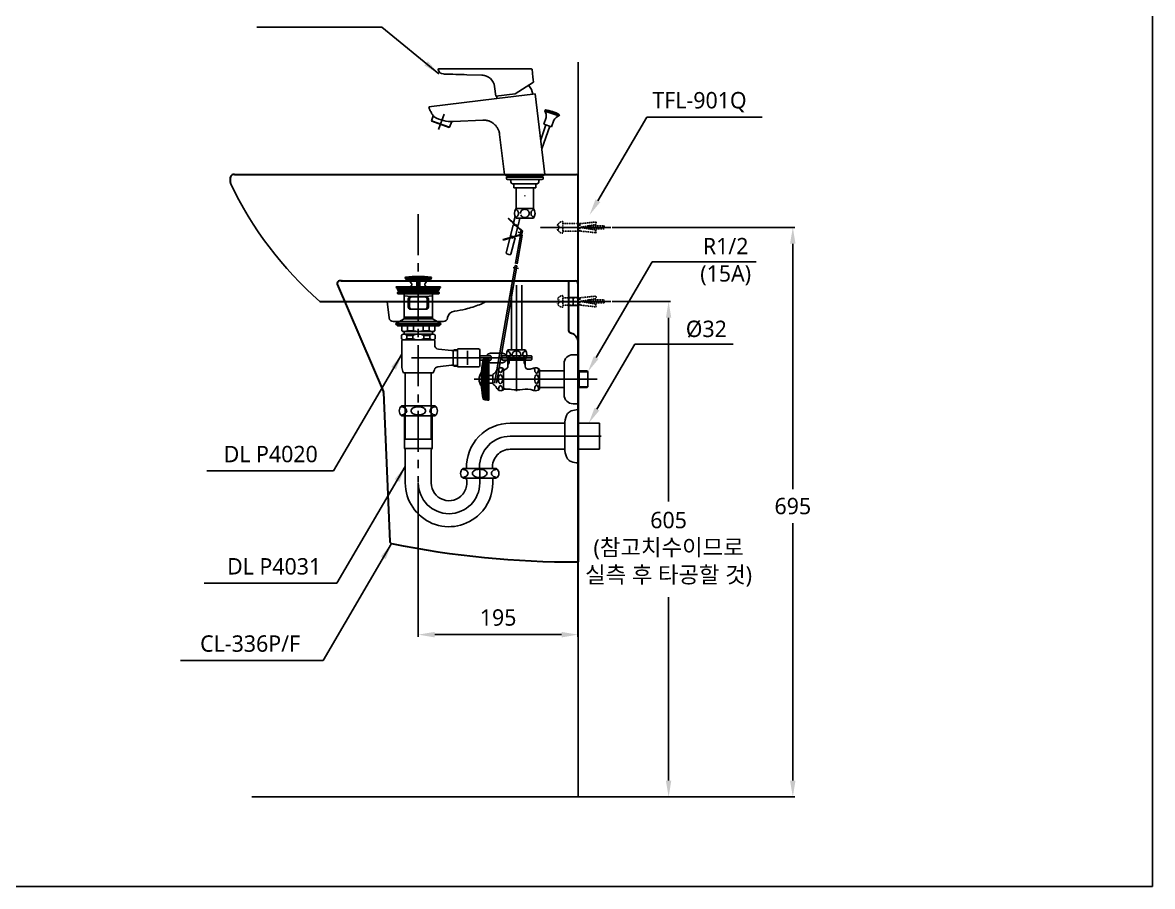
# Model space of a CAD drawing. Extents: x 3980 to 7080, y -51 to 2049.
# Drawn here: x 5700 to 7080, y -51 to 1004 of the extents above; entities that cross this region are included whole.
import ezdxf

# ---------------------------------------------------------------- set-up
doc = ezdxf.new("R2010")
doc.units = 0
doc.header["$LTSCALE"] = 20
doc.header["$MEASUREMENT"] = 0
for name, pattern in [('CENTER', [2, 1.25, -0.25, 0.25, -0.25]), ('CENTER2', [1.125, 0.75, -0.125, 0.125, -0.125]), ('HIDDEN', [0.375, 0.25, -0.125]), ('HIDDEN2', [0.1875, 0.125, -0.0625])]:
    doc.linetypes.add(name, pattern=pattern)
doc.layers.get('0').update_dxf_attribs({"linetype": 'CONTINUOUS'})
doc.layers.get('DEFPOINTS').update_dxf_attribs({"linetype": 'CONTINUOUS'})
for name, color, linetype in [('1', 7, 'CONTINUOUS'), ('3', 3, 'CONTINUOUS'), ('4', 4, 'CONTINUOUS'), ('5', 5, 'CONTINUOUS'), ('6', 6, 'CONTINUOUS'), ('CENTER', 2, 'CENTER'), ('CL', 2, 'CENTER'), ('D', 2, 'CONTINUOUS'), ('DEF_LAYER_ASSEM_MEMBER', 7, 'CONTINUOUS'), ('DWG', 7, 'CONTINUOUS'), ('HD', 2, 'HIDDEN')]:
    doc.layers.add(name, color=color, linetype=linetype)
doc.layers.add('c', color=4, linetype='CONTINUOUS', lineweight=30)
doc.styles.get("Standard").update_dxf_attribs({"font": 'NanumGothic.ttf'})
doc.dimstyles.get("Standard").update_dxf_attribs({"dimtxt": 20, "dimasz": 20, "dimexe": 2.5, "dimexo": 1.5, "dimgap": 10, "dimtad": 1, "dimdec": 0, "dimzin": 0, "dimdsep": 46, "dimtxsty": 'Standard', "dimcen": 0, "dimclrd": 3, "dimclre": 3, "dimclrt": 2, "dimadec": 0, "dimazin": 0, "dimtfac": 1, "dimtdec": 0, "dimtmove": 0, "dimatfit": 3, "dimfxl": 0, "dimtolj": 1, "dimtzin": 0, "dimarcsym": 0})

# ---------------------------------------------------------------- blocks, each defined once
blk = doc.blocks.new('*D44')
at = {"color": 3, "lineweight": -2}
for p, q in [((6420.4, 753.6), (6643.5, 753.6)), ((6641, 733.6), (6641, 434.1)), ((6641, 78.2), (6641, 392.3)), ((6380.1, 58.2), (6643.5, 58.2))]:
    blk.add_line(p, q, dxfattribs=at)
at = {"color": 3}
for points in [[(6637.6, 733.6), (6644.3, 733.6), (6641, 753.6)], [(6637.6, 78.2), (6644.3, 78.2), (6641, 58.2)]]:
    blk.add_solid(points, dxfattribs=at)
at = {"layer": 'DEFPOINTS', "color": 0}
for p in [(6418.9, 753.6, -463.1), (6378.6, 58.2), (6641, 58.2)]:
    blk.add_point(p, dxfattribs=at)
at = {"color": 2, "insert": (6641, 413.2), "char_height": 20, "attachment_point": 5}
blk.add_mtext('\\A1;695', dxfattribs=at)
blk = doc.blocks.new('*D45')
at = {"color": 3, "lineweight": -2}
for p, q in [((6420.4, 663.2), (6491.8, 663.2)), ((6489.3, 643.2), (6489.3, 419)), ((6489.3, 78.2), (6489.3, 302.3)), ((6380.1, 58.2), (6491.8, 58.2))]:
    blk.add_line(p, q, dxfattribs=at)
at = {"color": 3}
for points in [[(6486, 643.2), (6492.6, 643.2), (6489.3, 663.2)], [(6486, 78.2), (6492.6, 78.2), (6489.3, 58.2)]]:
    blk.add_solid(points, dxfattribs=at)
at = {"layer": 'DEFPOINTS', "color": 0}
for p in [(6418.9, 663.2), (6378.6, 58.2), (6489.3, 58.2)]:
    blk.add_point(p, dxfattribs=at)
at = {"color": 2, "insert": (6489.3, 360.7), "char_height": 20, "attachment_point": 5}
blk.add_mtext('\\A1;605\\P(참고치수이므로\\P실측 후 타공할 것)', dxfattribs=at)
blk = doc.blocks.new('*D46')
at = {"color": 3, "lineweight": -2}
for p, q in [((6183.6, 441), (6183.6, 253.9)), ((6378.6, 343.7), (6378.6, 253.9)), ((6203.6, 256.4), (6358.6, 256.4))]:
    blk.add_line(p, q, dxfattribs=at)
at = {"color": 3}
for points in [[(6203.6, 259.7), (6203.6, 253), (6183.6, 256.4)], [(6358.6, 259.7), (6358.6, 253), (6378.6, 256.4)]]:
    blk.add_solid(points, dxfattribs=at)
at = {"layer": 'DEFPOINTS', "color": 0}
for p in [(6183.6, 442.5), (6378.6, 345.2), (6378.6, 256.4)]:
    blk.add_point(p, dxfattribs=at)
at = {"color": 2, "insert": (6281.1, 277.2), "char_height": 20, "attachment_point": 5}
blk.add_mtext('\\A1;195', dxfattribs=at)
blk = doc.blocks.new('A$C562B3684')
at = {"color": 7}
for p, q in [((282.4, 322.9), (293.9, 322.9)), ((282.4, 312.9), (293.9, 312.9))]:
    blk.add_line(p, q, dxfattribs=at)
blk.add_line((288.2, 322.9), (288.2, 312.9))
at = {"layer": 'c', "color": 7}
for p, q in [((0, 338.9), (56.3, 207.7)), ((4.8, 342.9), (2.7, 342.9)), ((4.8, 342.9), (5.7, 342.9)), ((5.9, 342.9), (5.7, 342.9)), ((5.9, 342.9), (291, 342.9)), ((282.4, 342.9), (282.4, 282.3)), ((293.9, 340), (293.9, 0)), ((56.6, 206.7), (64, 24.8))]:
    blk.add_line(p, q, dxfattribs=at)
for centre, radius, start, end in [((2.7, 340), 2.91, 90, 201.8778), ((291, 340), 2.91, 0, 90), ((285.6, 282.3), 3.12, 180, 251.1532), ((282.4, 267.8), 11.8, 12.9553, 79.6806), ((53.7, 206.6), 2.91, 2.321, 23.2382), ((66.9, 25.2), 2.91, 187.5119, 258.4491), ((287.1, 1102.5), 1102.5, 258.4491, 270.3564)]:
    blk.add_arc(centre, radius, start, end, dxfattribs=at)

msp = doc.modelspace()

# ---------------------------------------------------------------- linework, layer by layer
at = {"color": 1}
msp.add_line((6378.64709, 58.16883), (6378.64709, 955.45053), dxfattribs=at)
for p, q in [((6338.65972, 896.97429), (6338.17137, 895.55601)), ((6338.65972, 896.97429), (6355.86816, 891.04895)), ((6337.00169, 879.56565), (6339.76902, 887.60255)), ((6338.17137, 895.55601), (6355.37981, 889.63067)), ((6346.45687, 876.30996), (6349.2242, 884.34687)), ((6355.86816, 891.04895), (6355.37981, 889.63067)), ((6339.36548, 878.75173), (6333.11965, 860.61252)), ((6334.50968, 849.29168), (6344.09308, 877.12389)), ((6337.00169, 879.56565), (6346.45687, 876.30996))]:
    msp.add_line(p, q)
at = {"ltscale": 0.5}
for p, q in [((6221.83858, 875.76603), (6199.7558, 883.8035)), ((6290.58298, 818.16883), (6290.58298, 816.6903)), ((6290.58298, 818.16883), (6336.71121, 818.16883)), ((6336.71121, 818.16883), (6336.71121, 816.6903))]:
    msp.add_line(p, q, dxfattribs=at)
at = {"color": 7}
for p, q in [((6299.06376, 818.16883), (6328.23043, 818.16883)), ((6214.2808, 638.55637), (6183.64709, 638.55637)), ((6219.34561, 643.40914), (6219.26253, 642.99657))]:
    msp.add_line(p, q, dxfattribs=at)
at = {"color": 7, "linetype": 'CENTER2', "ltscale": 0.05}
for p, q in [((6418.90279, 753.63492, -463.06983), (6332.30232, 753.63492, -463.06983)), ((6418.90279, 663.16883), (6332.30232, 663.16883))]:
    msp.add_line(p, q, dxfattribs=at)
at = {"color": 7, "linetype": 'HIDDEN2'}
for p, q in [((6381.08687, 758.13492, -463.06983), (6381.08687, 749.13492, -463.06983)), ((6381.08687, 667.66883), (6381.08687, 658.66883))]:
    msp.add_line(p, q, dxfattribs=at)
at = {"color": 7, "linetype": 'HIDDEN2', "ltscale": 0.05, "elevation": -463.06983}
msp.add_lwpolyline([(6360.20857, 746.54562), (6360.20857, 760.72422, 0.3163168315), (6353.53787, 756.03492), (6355.32075, 756.03492), (6355.32075, 751.23492), (6353.53787, 751.23492, 0.3163168315)], format="xyb", close=True, dxfattribs=at)
for points in [[(6360.20857, 749.13492), (6376.01475, 749.13492), (6381.08687, 749.13492), (6400.7061, 746.99822), (6400.37637, 750.50307), (6381.08687, 753.63492), (6400.37637, 757.02935), (6401.03584, 760.17163), (6381.08687, 758.13492), (6376.01475, 758.13492), (6360.20857, 758.13492)], [(6392.17334, 751.83492), (6410.69769, 751.83492), (6410.64907, 755.43492), (6391.3157, 755.43492)]]:
    msp.add_lwpolyline(points, dxfattribs=at)
at = {"color": 7}
msp.add_lwpolyline([(6145.70509, 663.16883), (6148.03165, 642.99657, 0.3809675334), (6153.01339, 638.55637), (6183.64709, 638.55637)], format="xyb", dxfattribs=at)
at = {"color": 7, "linetype": 'HIDDEN2', "ltscale": 0.05}
msp.add_lwpolyline([(6360.20857, 656.07953), (6360.20857, 670.25813, 0.3163168315), (6353.53787, 665.56883), (6355.32075, 665.56883), (6355.32075, 660.76883), (6353.53787, 660.76883, 0.3163168315)], format="xyb", close=True, dxfattribs=at)
for points in [[(6360.20857, 658.66883), (6376.01475, 658.66883), (6381.08687, 658.66883), (6400.7061, 656.53213), (6400.37637, 660.03698), (6381.08687, 663.16883), (6400.37637, 666.56326), (6401.03584, 669.70554), (6381.08687, 667.66883), (6376.01475, 667.66883), (6360.20857, 667.66883)], [(6392.17334, 661.36883), (6410.69769, 661.36883), (6410.64907, 664.96883), (6391.3157, 664.96883)]]:
    msp.add_lwpolyline(points, dxfattribs=at)
for centre, radius, start, end in [((6333.94657, 855.33518), 41.905, 58.4578451, 83.5421549), ((6329.05097, 889.58676), 10.90017, 349.51170082, 33.2045301), ((6358.89174, 879.31176), 10.90017, 108.7954699, 152.48829918)]:
    msp.add_arc(centre, radius, start, end)
at = {"color": 7}
for centre, radius, start, end in [((6224.20249, 924.86397), 42.11284, 240.02493621, 272.52930875), ((6356.68479, 998.36535), 445.41076, 205.38099993, 228.81226949), ((6248.46149, 687.42036), 30, 289.62988033, 306.06163356), ((6229.17779, 641.42935), 10.02952, 98.06423429, 168.61526306), ((6202.03262, 833.01852), 183.47312, 278.06423429, 282.39317276), ((6183.64709, 869.14038), 222.93282, 285.01678236, 289.62988033), ((6214.2808, 643.57113), 5.01476, 270, 353.42086477)]:
    msp.add_arc(centre, radius, start, end, dxfattribs=at)
at = {"color": 4}
msp.add_arc((6183.64709, 869.14038), 200, 264.98019987, 275.01980013, dxfattribs=at)
at = {"layer": '1', "color": 7, "linetype": 'Continuous'}
for p, q in [((6243.001, 939.98858), (6261.5883, 939.43531)), ((6259.96907, 946.97532), (6243.12067, 946.9757)), ((6269.4343, 946.97512), (6259.96907, 946.97532)), ((6281.23586, 946.97486), (6269.4343, 946.97512)), ((6321.99203, 946.97396), (6281.23586, 946.97486)), ((6322.48829, 946.53489), (6323.65768, 937.011)), ((6278.14358, 913.8292), (6276.72282, 925.40034)), ((6301.96468, 916.75406), (6324.24577, 930.67683)), ((6317.93131, 926.73122), (6318.54246, 926.80626)), ((6323.83185, 934.0479), (6324.24577, 930.67683)), ((6301.96468, 916.75406), (6278.14358, 913.8292)), ((6323.60199, 916.36541), (6279.63219, 910.96659)), ((6336.71121, 816.6903), (6290.58298, 816.6903))]:
    msp.add_line(p, q, dxfattribs=at)
at = {"layer": '1', "color": 1, "linetype": 'CENTER'}
msp.add_line((6208.4267, 873.27192), (6215.15826, 891.76671), dxfattribs=at)
at = {"layer": '1', "color": 3}
for p, q in [((6462.65443, 888.17086), (6402.9081, 786.12442)), ((6603.51702, 888.17086), (6462.65443, 888.17086)), ((6469.31893, 711.57765), (6400.87645, 594.67824)), ((6596.21015, 711.57765), (6469.31893, 711.57765)), ((6448.22885, 610.99421), (6401.79814, 531.69079)), ((6568.03639, 610.99421), (6448.22885, 610.99421)), ((6080.14117, 456.22192), (6163.64709, 598.84961)), ((5925.47987, 456.22192), (6080.14117, 456.22192)), ((6084.26617, 319.21618), (6167.77209, 461.84387)), ((6067.51763, 224.92107), (6151.02356, 367.54876)), ((5922.23885, 319.21618), (6084.26617, 319.21618)), ((5893.16398, 224.92107), (6067.51763, 224.92107))]:
    msp.add_line(p, q, dxfattribs=at)
at = {"layer": '1', "color": 1}
msp.add_line((5980.14709, 58.16883), (6380.14709, 58.16883), dxfattribs=at)
at = {"layer": '1', "color": 7, "linetype": 'Continuous', "extrusion": (0, 0, -1)}
for centre, radius, start, end in [((-6208.16905, 946.47648), 0.5, 347.8973732, 90.0013114), ((-6321.99202, 946.47396), 0.5, 90.0013114, 170.53063335), ((-6301.79184, 912.24276), 22.19637, 356.7039548, 4.58253148)]:
    msp.add_arc(centre, radius, start, end, dxfattribs=at)
at = {"layer": '1', "color": 7, "linetype": 'Continuous'}
for centre, radius, start, end in [((6214.52457, 947.8393), 7, 192.1026268, 268.29504281), ((6260.84208, 923.45043), 16, 6.97724949, 88.29504281), ((6318.16513, 926.4782), 0.5, 41.00466382, 74.59225154), ((6301.79184, 912.24276), 22.19637, 10.70413978, 41.00466382)]:
    msp.add_arc(centre, radius, start, end, dxfattribs=at)
for points, knots in [([(6215.53541, 946.97631), (6213.58833, 946.97635), (6211.69053, 946.97639), (6208.97429, 946.97645), (6208.16977, 946.97648), (6208.16907, 946.97648)], [0, 0, 0, 0, 0.5001114565, 0.5001114565, 1, 1, 1, 1]), ([(6214.3163, 940.8424), (6214.31635, 940.8424), (6214.31668, 940.84239), (6214.32229, 940.84222), (6214.34666, 940.8415), (6214.42947, 940.83903), (6214.48903, 940.83726), (6214.63651, 940.83287), (6214.72729, 940.83017), (6214.93072, 940.82411), (6215.04695, 940.82065), (6215.24797, 940.81467), (6215.33244, 940.81215), (6215.41649, 940.80965)], [0, 0, 0, 0, 0.0245531868, 0.0245531868, 0.2239220262, 0.2239220262, 0.4238960128, 0.4238960128, 0.631540452, 0.631540452, 0.8504065616, 0.8504065616, 1, 1, 1, 1]), ([(6215.41649, 940.80965), (6220.08095, 940.67081), (6224.74538, 940.53197), (6233.94022, 940.25828), (6238.47064, 940.12343), (6243.001, 939.98858)], [0, 0, 0, 0, 0.5072832214, 0.5072832214, 1, 1, 1, 1]), ([(6243.12067, 946.9757), (6238.78774, 946.9758), (6234.45482, 946.97589), (6225.25973, 946.97609), (6220.39757, 946.9762), (6215.53541, 946.97631)], [0, 0, 0, 0, 0.4712209705, 0.4712209705, 1, 1, 1, 1]), ([(6323.65305, 937.04823), (6323.65306, 937.04844), (6323.65306, 937.0422), (6323.65299, 936.99182), (6323.65279, 936.89647), (6323.65562, 936.6064), (6323.65882, 936.40749), (6323.67464, 935.93396), (6323.68771, 935.65228), (6323.72853, 935.04757), (6323.757, 934.71611), (6323.79305, 934.38354), (6323.80514, 934.27211), (6323.8181, 934.15986), (6323.83185, 934.0479)], [0, 0, 0, 0, 0.0721891821, 0.0721891821, 0.2851469209, 0.2851469209, 0.4986787527, 0.4986787527, 0.7137064602, 0.7137064602, 0.9288415101, 0.9288415101, 0.9288415101, 1, 1, 1, 1])]:
    msp.add_open_spline(points, degree=3, knots=knots, dxfattribs=at)
msp.add_open_spline([(6261.5883, 939.43531), (6263.50861, 939.37815), (6265.36135, 938.99626), (6267.14775, 938.30053)], degree=3, dxfattribs=at)
at = {"layer": '1', "color": 3}
for points in [[(6405.78467, 784.44024), (6400.03153, 787.8086), (6392.80302, 768.865)], [(6150.66545, 583.27437), (6156.41859, 579.90601), (6163.64709, 598.84961)], [(6403.75302, 592.99407), (6397.99988, 596.36242), (6390.77138, 577.41883)], [(6154.79045, 446.26863), (6160.54359, 442.90028), (6167.77209, 461.84387)], [(6138.04191, 351.97352), (6143.79505, 348.60517), (6151.02356, 367.54876)]]:
    msp.add_solid(points, dxfattribs=at)
at = {"layer": '1', "color": 4}
msp.add_solid([(6404.67471, 530.00661), (6398.92157, 533.37497), (6391.69307, 514.43137)], dxfattribs=at)
at = {"layer": '3', "color": 4}
for p, q in [((6168.64709, 689.75078), (6167.41577, 691.88349)), ((6167.53231, 691.68164), (6183.64709, 691.68164)), ((6199.76188, 691.68164), (6183.64709, 691.68164)), ((6198.64709, 689.75078), (6199.87842, 691.88349)), ((6156.64709, 680.75078), (6156.64709, 680.15078)), ((6156.64709, 680.15078), (6183.64709, 680.15078)), ((6156.64709, 680.15078), (6158.78932, 678.65078)), ((6166.34709, 681.15078), (6157.04709, 681.15078)), ((6158.34526, 678.45078), (6158.34526, 677.15078)), ((6164.64709, 678.65078), (6158.54526, 678.65078)), ((6183.64709, 676.65078), (6158.84526, 676.65078)), ((6164.64709, 678.65078), (6183.64709, 678.65078)), ((6183.64709, 681.15078), (6166.34709, 681.15078)), ((6183.64709, 689.75078), (6168.64709, 689.75078)), ((6171.16237, 689.56649), (6181.89709, 688.86512)), ((6175.37243, 684.87149), (6172.65423, 688.72446)), ((6173.29067, 681.15078), (6174.73819, 681.98651)), ((6183.64709, 689.75078), (6181.89709, 688.86512)), ((6181.89709, 688.86512), (6181.89709, 681.15078)), ((6183.12942, 689.48879), (6182.69709, 683.08091)), ((6182.69709, 683.1051), (6183.64709, 683.1051)), ((6182.90019, 681.15078), (6182.69709, 683.1051)), ((6183.64709, 689.75078), (6185.39709, 688.86512)), ((6183.64709, 689.75078), (6198.64709, 689.75078)), ((6184.59709, 683.1051), (6183.64709, 683.1051)), ((6183.64709, 681.15078), (6200.94709, 681.15078)), ((6210.64709, 680.15078), (6183.64709, 680.15078)), ((6202.6471, 678.65078), (6183.64709, 678.65078)), ((6183.64709, 676.65078), (6208.44893, 676.65078)), ((6184.16477, 689.48879), (6184.59709, 683.08091)), ((6184.39399, 681.15078), (6184.59709, 683.1051)), ((6196.13182, 689.56649), (6185.39709, 688.86512)), ((6185.39709, 688.86512), (6185.39709, 681.15078)), ((6191.92176, 684.87149), (6194.63996, 688.72446)), ((6194.00352, 681.15078), (6192.556, 681.98651)), ((6200.94709, 681.15078), (6210.24709, 681.15078)), ((6202.6471, 678.65078), (6208.74893, 678.65078)), ((6210.64709, 680.15078), (6208.50487, 678.65078)), ((6208.94893, 678.45078), (6208.94893, 677.15078)), ((6210.64709, 680.75078), (6210.64709, 680.15078)), ((6158.34526, 674.15078), (6158.34526, 672.85078)), ((6183.64709, 672.65078), (6158.54526, 672.65078)), ((6183.64709, 674.65078), (6158.84526, 674.65078)), ((6166.14709, 642.05637), (6166.14709, 672.65078)), ((6171.27273, 656.15078), (6171.27273, 666.15078)), ((6173.04049, 656.15078), (6173.04049, 666.15078)), ((6183.64709, 668.65078), (6173.77273, 668.65078)), ((6183.64709, 674.65078), (6208.44893, 674.65078)), ((6183.64709, 672.65078), (6208.74893, 672.65078)), ((6183.64709, 668.65078), (6193.52146, 668.65078)), ((6194.2537, 656.15078), (6194.2537, 666.15078)), ((6196.02146, 656.15078), (6196.02146, 666.15078)), ((6201.14709, 642.05637), (6201.14709, 672.65078)), ((6208.94893, 674.15078), (6208.94893, 672.85078)), ((6183.64709, 653.65078), (6173.77273, 653.65078)), ((6183.64709, 653.65078), (6193.52146, 653.65078)), ((6166.14709, 642.05637), (6156.14709, 636.05637)), ((6156.14709, 636.05637), (6183.64709, 636.05637)), ((6156.14709, 635.05637), (6156.14709, 636.05637)), ((6166.14709, 635.05637), (6156.14709, 635.05637)), ((6157.95496, 635.05637), (6157.95496, 633.75637)), ((6166.84709, 644.15078), (6166.14709, 645.36322)), ((6166.14709, 644.15078), (6183.64709, 644.15078)), ((6166.14709, 642.05637), (6183.64709, 642.05637)), ((6201.14709, 635.05637), (6166.14709, 635.05637)), ((6166.84709, 642.05637), (6166.84709, 644.15078)), ((6201.14709, 644.15078), (6183.64709, 644.15078)), ((6201.14709, 642.05637), (6183.64709, 642.05637)), ((6211.14709, 636.05637), (6183.64709, 636.05637)), ((6200.44709, 644.15078), (6201.14709, 645.36322)), ((6200.44709, 642.05637), (6200.44709, 644.15078)), ((6201.14709, 642.05637), (6211.14709, 636.05637)), ((6201.14709, 635.05637), (6211.14709, 635.05637)), ((6209.33922, 635.05637), (6209.33922, 633.75637)), ((6211.14709, 635.05637), (6211.14709, 636.05637)), ((6158.45496, 633.25637), (6163.45496, 633.25637)), ((6162.9034, 617.59416), (6162.9034, 621.7074)), ((6163.45496, 633.25637), (6183.64709, 633.25637)), ((6163.45496, 633.25637), (6163.45496, 627.13372)), ((6164.45496, 626.55637), (6163.45496, 627.13372)), ((6164.45496, 626.55637), (6165.85496, 626.55637)), ((6165.85496, 626.55637), (6183.64709, 626.55637)), ((6166.14709, 623.14513), (6166.14709, 626.55637)), ((6166.29079, 623.15078), (6183.4034, 623.15078)), ((6169.67818, 621.7074), (6169.67818, 617.59416)), ((6169.67818, 621.7074), (6177.07884, 621.7074)), ((6170.22975, 627.13372), (6170.22975, 633.25637)), ((6170.22975, 627.13372), (6177.63041, 627.13372)), ((6177.07884, 621.7074), (6177.07884, 617.59416)), ((6177.63041, 627.13372), (6177.63041, 633.25637)), ((6203.83922, 633.25637), (6183.64709, 633.25637)), ((6201.43922, 626.55637), (6183.64709, 626.55637)), ((6201.0034, 623.15078), (6183.89079, 623.15078)), ((6189.66378, 627.13372), (6189.66378, 633.25637)), ((6197.06444, 627.13372), (6189.66378, 627.13372)), ((6197.61601, 621.7074), (6190.21534, 621.7074)), ((6190.21534, 621.7074), (6190.21534, 617.59416)), ((6197.06444, 627.13372), (6197.06444, 633.25637)), ((6197.61601, 621.7074), (6197.61601, 617.59416)), ((6201.14709, 623.14513), (6201.14709, 626.55637)), ((6202.83922, 626.55637), (6201.43922, 626.55637)), ((6202.83922, 626.55637), (6203.83922, 627.13372)), ((6208.83922, 633.25637), (6203.83922, 633.25637)), ((6203.83922, 633.25637), (6203.83922, 627.13372)), ((6204.39079, 617.59416), (6204.39079, 621.7074)), ((6163.64709, 582.54844), (6163.64709, 615.15078)), ((6183.64709, 616.15078), (6164.64709, 616.15078)), ((6169.67818, 617.59416), (6177.07884, 617.59416)), ((6201.0034, 616.15078), (6183.64709, 616.15078)), ((6197.61601, 617.59416), (6190.21534, 617.59416)), ((6200.44709, 616.15078), (6201.0034, 616.15078)), ((6201.0034, 616.15078), (6201.4034, 616.15078)), ((6202.64709, 616.15078), (6201.14709, 616.15078)), ((6203.64709, 609.78654), (6203.64709, 615.15078)), ((6243.64709, 594.15078), (6175.1471, 594.13371)), ((6208.11443, 604.81499), (6224.14866, 603.09704)), ((6226.17733, 603.35078), (6231.28289, 603.35078)), ((6226.31641, 584.90078), (6226.31641, 603.40078)), ((6227.64709, 604.15078), (6227.64709, 603.35078)), ((6231.3083, 604.15078), (6227.64709, 604.15078)), ((6231.28289, 603.35078), (6231.28289, 604.35078)), ((6231.28289, 583.95078), (6231.28289, 603.35078)), ((6232.08289, 605.15078), (6257.28289, 605.15078)), ((6243.64709, 585.61287), (6243.64709, 603.05078)), ((6258.78289, 603.65078), (6258.78289, 597.87959)), ((6258.78289, 597.87959), (6258.78289, 584.65078)), ((6207.51598, 583.42245), (6224.14866, 585.20452)), ((6226.31641, 584.90078), (6231.28289, 584.90078)), ((6227.64709, 584.15078), (6227.64709, 584.95078)), ((6231.3083, 584.15078), (6227.64709, 584.15078)), ((6257.28289, 583.15078), (6232.08289, 583.15078)), ((6165.6471, 576.15078), (6183.64709, 576.15078)), ((6167.77209, 576.15078), (6167.77209, 495.15078)), ((6201.64709, 576.15078), (6183.64709, 576.15078)), ((6199.52209, 495.15078), (6199.52209, 576.15078)), ((6167.77209, 495.15078), (6199.52209, 495.15078)), ((6199.52209, 495.15078), (6198.82209, 495.15078))]:
    msp.add_line(p, q, dxfattribs=at)
at = {"layer": '3', "color": 7}
for p, q in [((6322.10099, 594.17033), (6243.64709, 594.15078)), ((6266.05299, 596.65934), (6258.57479, 596.6545)), ((6272.00268, 596.66083), (6266.05299, 596.65934)), ((6283.02368, 599.91357), (6271.96478, 599.91082)), ((6286.31007, 599.91439), (6283.02368, 599.91357)), ((6321.60036, 596.67021), (6286.27379, 596.66438)), ((6322.10049, 596.17033), (6321.60036, 596.67021)), ((6322.10149, 592.17033), (6322.10049, 596.17033)), ((6259.37583, 591.6547), (6272.00392, 591.66083)), ((6271.96765, 588.41082), (6283.29029, 588.41364)), ((6283.29029, 588.41364), (6286.31294, 588.41439)), ((6286.27504, 591.66438), (6321.60161, 591.67021)), ((6321.60161, 591.67021), (6322.10149, 592.17033))]:
    msp.add_line(p, q, dxfattribs=at)
for points in [[(6270.62936, 596.66049, -0.0442380887), (6270.88142, 596.93995, -0.1892733446), (6271.31591, 597.11066, -0.1892733446), (6271.75048, 596.94016, -0.1010586224), (6272.24688, 596.24685, -0.0593015348), (6272.5228, 595.3595, -0.0457215357), (6272.63293, 594.16098, -0.0457215357)], [(6272.63293, 594.16098, -0.0457215357), (6272.5234, 592.96242, -0.0593015348), (6272.24791, 592.07492, -0.1010586224), (6271.75186, 591.38137, -0.1892733446), (6271.31738, 591.21066, -0.1892733446), (6270.8828, 591.38115, -0.0442380887), (6270.63061, 591.66049, -0.0593015348)], [(6287.64711, 596.66473, 0.0442380887), (6287.39491, 596.94406, 0.1892733446), (6286.96034, 597.11455, 0.1892733446), (6286.52585, 596.94384, 0.1010586224), (6286.0298, 596.25029, 0.0593015348), (6285.75432, 595.36279, 0.0457215357), (6285.64479, 594.16423, 0.0457215357)], [(6285.64479, 594.16423, 0.0457215357), (6285.75492, 592.96572, 0.0593015348), (6286.03084, 592.07836, 0.1010586224), (6286.52724, 591.38505, 0.1892733446), (6286.96181, 591.21455, 0.1892733446), (6287.3963, 591.38527, 0.0442380887), (6287.64836, 591.66473, 0.0593015348)]]:
    msp.add_lwpolyline(points, format="xyb", dxfattribs=at)
at = {"layer": '3', "color": 4}
for centre, radius, start, end in [((6168.49709, 691.68164), 1.1, 97.32041367, 169.42619898), ((6183.64709, 573.75078), 120, 90, 97.32041367), ((6183.64709, 573.75078), 120, 82.67958633, 90), ((6198.79709, 691.68164), 1.1, 10.57380102, 82.67958633), ((6157.04709, 680.75078), 0.4, 90, 180), ((6158.54526, 678.45078), 0.2, 90, 180), ((6158.84526, 677.15078), 0.5, 180, 270), ((6162.14709, 675.65078), 1, 270, 90), ((6171.01998, 687.57153), 2, 35.20232507, 86.26180949), ((6173.73819, 683.71856), 2, 300, 35.20232507), ((6193.556, 683.71856), 2, 144.79767493, 240), ((6196.2742, 687.57153), 2, 93.73819051, 144.79767493), ((6205.14709, 675.65078), 1, 90, 270), ((6208.44893, 677.15078), 0.5, 270, 0), ((6208.74893, 678.45078), 0.2, 0, 90), ((6210.24709, 680.75078), 0.4, 0, 90), ((6158.84526, 674.15078), 0.5, 90, 180), ((6158.54526, 672.85078), 0.2, 180, 270), ((6173.77273, 666.15078), 2.5, 90, 180), ((6175.54049, 666.15078), 2.5, 90, 180), ((6191.7537, 666.15078), 2.5, 0, 90), ((6193.52146, 666.15078), 2.5, 0, 90), ((6208.44893, 674.15078), 0.5, 0, 90), ((6208.74893, 672.85078), 0.2, 270, 0), ((6173.77273, 656.15078), 2.5, 180, 270), ((6175.54049, 656.15078), 2.5, 180, 270), ((6191.7537, 656.15078), 2.5, 270, 0), ((6193.52146, 656.15078), 2.5, 270, 0), ((6158.45496, 633.75637), 0.5, 180, 270), ((6166.29079, 618.44298), 4.70435, 43.94093732, 136.05906268), ((6166.84236, 636.73558), 10.18185, 250.56792502, 289.43207498), ((6183.1812, 609.5463), 13.60629, 89.06429532, 116.64718661), ((6183.45495, 656.00871), 29.45658, 258.59556617, 270.3737354), ((6183.83924, 656.00871), 29.45658, 269.6262646, 281.40443383), ((6184.11299, 609.5463), 13.60629, 63.35281339, 90.93570468), ((6200.45183, 636.73558), 10.18185, 250.56792502, 289.43207498), ((6201.0034, 618.44298), 4.70435, 43.94093732, 136.05906268), ((6208.83922, 633.75637), 0.5, 270, 0), ((6166.29079, 620.85858), 4.70435, 223.94093732, 316.05906268), ((6164.64709, 615.15078), 1, 90, 180), ((6183.1812, 629.75526), 13.60629, 243.35281339, 270.93570468), ((6184.11299, 629.75526), 13.60629, 269.06429532, 296.64718661), ((6201.0034, 620.85858), 4.70435, 223.94093732, 316.05906268), ((6202.64709, 615.15078), 1, 0, 90), ((6208.64709, 609.78654), 5, 180, 263.88449643), ((6224.55555, 608.08046), 5, 265.33216468, 308.19271972), ((6232.08289, 604.35078), 0.8, 90, 180), ((6257.28289, 603.65078), 1.5, 0, 90), ((6176.6355, 583.09736), 13, 182.42004342, 212.30000816), ((6190.65869, 583.09736), 13, 327.69999184, 345.040466), ((6208.04864, 578.4509), 5, 96.11547581, 165.04046432), ((6224.55555, 580.2211), 5, 51.80728028, 94.66783532), ((6232.08289, 583.95078), 0.8, 180, 270), ((6257.28289, 584.65078), 1.5, 270, 0)]:
    msp.add_arc(centre, radius, start, end, dxfattribs=at)
at = {"layer": '3', "color": 7}
for centre, start, end in [((6271.96603, 594.91082), 90.01427756, 159.52696244), ((6286.31132, 594.91439), 20.50159267, 90.01427756), ((6271.9664, 593.41082), 200.50159267, 270.01427756), ((6286.31169, 593.41439), 270.01427756, 339.52696244)]:
    msp.add_arc(centre, 5, start, end, dxfattribs=at)
at = {"layer": '4', "color": 4}
for p, q in [((6167.39709, 535.55637), (6163.10559, 535.55637)), ((6167.39709, 535.55637), (6163.10559, 535.55637)), ((6183.64709, 535.55637), (6167.39709, 535.55637)), ((6183.64709, 535.55637), (6167.39709, 535.55637)), ((6183.64709, 535.55637), (6199.89709, 535.55637)), ((6183.64709, 535.55637), (6199.89709, 535.55637)), ((6199.89709, 535.55637), (6204.1886, 535.55637)), ((6199.89709, 535.55637), (6204.1886, 535.55637)), ((6163.49709, 523.55637), (6163.10559, 523.55637)), ((6163.49709, 523.55637), (6183.64709, 523.55637)), ((6166.84709, 523.55637), (6166.84709, 483.77625)), ((6203.79709, 523.55637), (6183.64709, 523.55637)), ((6200.44709, 523.55637), (6200.44709, 483.77625)), ((6203.79709, 523.55637), (6204.1886, 523.55637)), ((6362.66712, 514.43137), (6295.87611, 514.43137)), ((6362.66712, 515.95111), (6362.66712, 498.55637)), ((6404.73904, 514.43137), (6378.64709, 514.43137)), ((6404.73904, 482.68137), (6404.73904, 514.43137)), ((6406.73904, 498.55637), (6295.87611, 498.55637)), ((6362.66712, 481.16164), (6362.66712, 498.55637)), ((6166.84709, 483.77625), (6183.64709, 483.77625)), ((6200.44709, 483.77625), (6183.64709, 483.77625)), ((6167.77209, 441.55637), (6167.77209, 482.13137)), ((6199.52209, 458.95218), (6199.52209, 482.13137)), ((6362.66712, 482.68137), (6295.87611, 482.68137)), ((6404.73904, 482.68137), (6378.64709, 482.68137)), ((6199.52209, 458.95218), (6199.52209, 441.55637)), ((6242.31914, 459.25637), (6238.02764, 459.25637)), ((6258.56914, 459.25637), (6242.31914, 459.25637)), ((6258.56914, 459.25637), (6258.64709, 459.25637)), ((6258.64709, 441.55637), (6258.64709, 460.2196)), ((6258.72504, 459.25637), (6258.64709, 459.25637)), ((6258.72504, 459.25637), (6274.97504, 459.25637)), ((6274.97504, 459.25637), (6279.26655, 459.25637)), ((6238.41914, 447.25637), (6258.56914, 447.25637)), ((6241.84709, 447.25637), (6241.84709, 446.55637)), ((6242.77209, 441.55637), (6242.77209, 445.0022)), ((6278.87504, 447.25637), (6258.72504, 447.25637)), ((6274.52209, 441.55637), (6274.52209, 447.25637))]:
    msp.add_line(p, q, dxfattribs=at)
for points in [[(6169.45227, 529.55637, 0.1552173896), (6168.86177, 531.4127, 0.1067472438), (6166.80007, 533.30337, 0.0730430096), (6164.0302, 534.42139, 0.0285110883), (6162.30145, 534.73741, 0.05952259)], [(6162.30145, 524.37534, 0.0285110883), (6164.0302, 524.69135, 0.0730430096), (6166.80007, 525.80937, 0.1067472438), (6168.86177, 527.70005, 0.1552173896), (6169.45227, 529.55637, 0.1552173896)], [(6175.3668, 531.29531, 0.3272904533), (6175.3668, 527.81744, 0.1063733853), (6177.3896, 526.02084, 0.0712191074), (6180.08955, 524.96712, 0.0575374245), (6183.64709, 524.55637, 0.0575374245)], [(6183.64709, 534.55637, 0.0575374245), (6180.08955, 534.14563, 0.0712191074), (6177.3896, 533.09191, 0.1063733648), (6175.3668, 531.29531, 0.159482965)], [(6183.64709, 534.55637, 0.0575374245), (6180.08955, 534.14563, 0.0712191074), (6177.3896, 533.09191, 0.1063733648), (6175.3668, 531.29531, 0.159482965)], [(6183.64709, 534.55637, -0.0575374245), (6187.20464, 534.14563, -0.0712191074), (6189.90459, 533.09191, -0.1063733648), (6191.92739, 531.29531, -0.159482965)], [(6183.64709, 534.55637, -0.0575374245), (6187.20464, 534.14563, -0.0712191074), (6189.90459, 533.09191, -0.1063733648), (6191.92739, 531.29531, -0.159482965)], [(6191.92739, 531.29531, -0.3272904533), (6191.92739, 527.81744, -0.1063733853), (6189.90459, 526.02084, -0.0712191074), (6187.20464, 524.96712, -0.0575374245), (6183.64709, 524.55637, -0.0575374245)], [(6197.84192, 529.55637, -0.1552173896), (6198.43242, 531.4127, -0.1067472438), (6200.49412, 533.30337, -0.0730430096), (6203.26399, 534.42139, -0.0285110883), (6204.99274, 534.73741, -0.05952259)], [(6204.99274, 524.37534, -0.0285110883), (6203.26399, 524.69135, -0.0730430096), (6200.49412, 525.80937, -0.1067472438), (6198.43242, 527.70005, -0.1552173896), (6197.84192, 529.55637, -0.1552173896)], [(6244.37432, 453.25637, 0.1552173896), (6243.78382, 455.1127, 0.1067472438), (6241.72212, 457.00337, 0.0730430096), (6238.95225, 458.12139, 0.0285110883), (6237.2235, 458.43741, 0.05952259)], [(6258.64709, 458.25618, 0.0587898964), (6255.0116, 457.84563, 0.0712191074), (6252.31165, 456.79191, 0.1063733648), (6250.28885, 454.99531, 0.159482965)], [(6258.64709, 458.25618, -0.0587898964), (6262.28259, 457.84563, -0.0712191074), (6264.98254, 456.79191, -0.1063733648), (6267.00534, 454.99531, -0.159482965)], [(6272.91987, 453.25637, -0.1552173896), (6273.51037, 455.1127, -0.1067472438), (6275.57207, 457.00337, -0.0730430096), (6278.34193, 458.12139, -0.0285110883), (6280.07069, 458.43741, -0.05952259)], [(6237.2235, 448.07534, 0.0285110883), (6238.95225, 448.39135, 0.0730430096), (6241.72212, 449.50937, 0.1067472438), (6243.78382, 451.40005, 0.1552173896), (6244.37432, 453.25637, 0.1552173896)], [(6250.28885, 454.99531, 0.3272904533), (6250.28885, 451.51744, 0.1063733853), (6252.31165, 449.72084, 0.0712191074), (6255.0116, 448.66712, 0.0575374245), (6258.56914, 448.25637, 0.0575374245)], [(6267.00534, 454.99531, -0.3272904533), (6267.00534, 451.51744, -0.1063733853), (6264.98254, 449.72084, -0.0712191074), (6262.28259, 448.66712, -0.0575374245), (6258.72504, 448.25637, -0.0575374245)], [(6280.07069, 448.07534, -0.0285110883), (6278.34193, 448.39135, -0.0730430096), (6275.57207, 449.50937, -0.1067472438), (6273.51037, 451.40005, -0.1552173896), (6272.91987, 453.25637, -0.1552173896)]]:
    msp.add_lwpolyline(points, format="xyb", dxfattribs=at)
for centre, radius, start, end in [((6168.39709, 529.55637), 8, 131.40962211, 228.59037789), ((6198.89709, 529.55637), 8, 311.40962211, 48.59037789), ((6382.64709, 515.05637), 20, 146.20771163, 177.43591199), ((6373.99157, 520.13454), 10, 111.1926769, 142.80345081), ((6380.14709, 501.0939), 30, 92.86598398, 109.00713612), ((6295.87611, 461.05637), 53.375, 90, 181.93258944), ((6295.87611, 461.05637), 37.5, 90, 180.65397811), ((6167.84709, 483.77625), 1, 180, 238.70258778), ((6199.44709, 483.77625), 1, 301.29741222, 0), ((6166.84709, 482.13137), 0.925, 0, 58.70258778), ((6200.44709, 482.13137), 0.925, 121.29741222, 180), ((6295.87611, 461.05637), 21.625, 90, 184.77465278), ((6382.64709, 482.05637), 20, 182.56408801, 213.79228837), ((6373.99157, 476.97821), 10, 217.19654919, 248.8073231), ((6243.31914, 453.25637), 8, 131.40962211, 228.59037789), ((6273.97504, 453.25637), 8, 311.40962211, 48.59037789), ((6380.14709, 496.01885), 30, 250.99286388, 267.13401602), ((6221.14709, 441.55637), 53.375, 180, 314.94029898), ((6221.14709, 441.55637), 37.5, 180, 0), ((6221.14709, 441.55637), 21.625, 180, 320.7959681), ((6221.14709, 441.55637), 21.625, 320.7959681, 0), ((6225.80831, 435.95821), 19.22404, 28.06365478, 33.45608391), ((6221.14709, 441.55637), 53.375, 314.94029898, 0)]:
    msp.add_arc(centre, radius, start, end, dxfattribs=at)
at = {"layer": '5', "color": 7, "linetype": 'Continuous'}
for p, q in [((6196.34623, 900.7632), (6279.63027, 910.98919)), ((6323.59782, 916.38774), (6326.23161, 916.71113)), ((6326.23161, 916.71113), (6338.33108, 818.16883)), ((6262.43515, 884.50699), (6226.06132, 882.78538)), ((6288.9631, 818.16883), (6282.97136, 866.96769)), ((6338.33108, 818.16883), (6288.9631, 818.16883))]:
    msp.add_line(p, q, dxfattribs=at)
at = {"layer": '5', "color": 5}
msp.add_lwpolyline([(3980.14709, 2049.02599), (7080.14709, 2049.02599), (7080.14709, -50.97401), (3980.14709, -50.97401)], close=True, dxfattribs=at)
at = {"layer": '5', "color": 7, "linetype": 'Continuous'}
msp.add_open_spline([(6203.16205, 888.38395), (6202.78721, 888.76726), (6201.48056, 890.21522), (6199.67088, 893.0923), (6197.80439, 896.86549), (6196.78895, 899.46251), (6196.34623, 900.7632)], degree=3, knots=[0, 0, 0, 0, 0.11169675688, 0.40770337774, 0.70382041782, 0.98970380177, 0.98970380177, 0.98970380177, 0.98970380177], dxfattribs=at)
msp.add_open_spline([(6282.97136, 866.96769), (6282.89594, 867.58188), (6282.6896, 868.80346), (6282.21387, 870.59991), (6281.57469, 872.34493), (6280.777, 874.02343), (6279.82751, 875.62097), (6278.73443, 877.12391), (6277.5071, 878.51938), (6276.15588, 879.79526), (6274.69199, 880.94017), (6273.12759, 881.94341), (6271.47578, 882.79517), (6269.75071, 883.4867), (6267.96758, 884.01071), (6266.1425, 884.36181), (6264.29224, 884.53695), (6263.05326, 884.53625), (6262.43515, 884.50699)], degree=3, dxfattribs=at)
at = {"layer": '6'}
for p, q in [((6297.29709, 683.16883), (6297.29709, 604.16883)), ((6303.64709, 553.45628), (6303.64709, 683.16883)), ((6309.99709, 683.16883), (6309.99709, 604.16883)), ((6268.14709, 593.66883), (6269.64709, 593.66883)), ((6268.14709, 593.46883), (6268.14709, 593.66883)), ((6268.14709, 593.46883), (6268.14709, 568.16883)), ((6269.64709, 592.66883), (6269.64709, 593.66883)), ((6309.99709, 604.16883), (6293.14709, 604.16883)), ((6314.14709, 604.16883), (6309.99709, 604.16883)), ((6378.64709, 598.16883), (6372.64709, 598.16883)), ((6378.64709, 538.16883), (6378.64709, 598.16883)), ((6262.73191, 592.16883), (6262.73191, 568.16883)), ((6263.32334, 592.66883), (6264.14709, 592.66883)), ((6264.14709, 592.66883), (6264.64709, 593.16883)), ((6264.14709, 592.66883), (6264.14709, 568.16883)), ((6264.64709, 593.16883), (6264.64709, 568.16883)), ((6264.64709, 593.16883), (6267.84709, 593.16883)), ((6264.64709, 592.75735), (6268.14709, 592.75735)), ((6264.64709, 591.75735), (6268.14709, 591.75735)), ((6264.64709, 590.75735), (6268.14709, 590.75735)), ((6264.64709, 589.75735), (6268.14709, 589.75735)), ((6264.64709, 588.75735), (6268.14709, 588.75735)), ((6264.64709, 587.75735), (6268.14709, 587.75735)), ((6264.64709, 586.75735), (6268.14709, 586.75735)), ((6264.64709, 585.75735), (6268.14709, 585.75735)), ((6264.64709, 584.75735), (6268.14709, 584.75735)), ((6264.64709, 583.75735), (6268.14709, 583.75735)), ((6264.64709, 582.75735), (6268.14709, 582.75735)), ((6264.64709, 581.75735), (6268.14709, 581.75735)), ((6264.64709, 580.75735), (6268.14709, 580.75735)), ((6264.64709, 579.75735), (6268.14709, 579.75735)), ((6269.64709, 568.16883), (6269.64709, 592.66883)), ((6287.7337, 580.16883), (6287.7337, 580.88954)), ((6287.7337, 556.16883), (6287.7337, 580.16883)), ((6288.64709, 580.16883), (6287.7337, 580.16883)), ((6288.64709, 579.41883), (6289.94613, 580.36041)), ((6288.64709, 579.41883), (6288.64709, 580.16883)), ((6293.14709, 584.66883), (6293.14709, 592.16883)), ((6314.14709, 592.16883), (6293.14709, 592.16883)), ((6294.39709, 588.16883), (6293.14709, 588.16883)), ((6294.39709, 588.16883), (6293.14709, 586.00376)), ((6294.39709, 588.16883), (6294.39709, 592.16883)), ((6312.89709, 588.16883), (6312.89709, 592.16883)), ((6314.14709, 588.16883), (6312.89709, 588.16883)), ((6312.89709, 588.16883), (6314.14709, 586.00376)), ((6314.14709, 584.2572), (6314.14709, 592.16883)), ((6331.64822, 577.41996), (6331.64822, 580.16772)), ((6361.64709, 587.16883), (6361.64709, 549.16883)), ((6402.18263, 568.16883), (6251.76501, 568.16883)), ((6262.73191, 544.16883), (6262.73191, 568.16883)), ((6264.14709, 543.66883), (6264.14709, 568.16883)), ((6264.64709, 578.75735), (6268.14709, 578.75735)), ((6264.64709, 577.75735), (6268.14709, 577.75735)), ((6264.64709, 576.75735), (6268.14709, 576.75735)), ((6264.64709, 575.75735), (6268.14709, 575.75735)), ((6264.64709, 574.75735), (6268.14709, 574.75735)), ((6264.64709, 573.75735), (6268.14709, 573.75735)), ((6264.64709, 572.75735), (6268.14709, 572.75735)), ((6264.64709, 571.75735), (6268.14709, 571.75735)), ((6264.64709, 570.75735), (6268.14709, 570.75735)), ((6264.64709, 569.75735), (6268.14709, 569.75735)), ((6264.64709, 568.75735), (6268.14709, 568.75735)), ((6264.64709, 543.16883), (6264.64709, 568.16883)), ((6264.64709, 567.58031), (6268.14709, 567.58031)), ((6264.64709, 566.58031), (6268.14709, 566.58031)), ((6268.14709, 542.86883), (6268.14709, 568.16883)), ((6274.7337, 572.91883), (6269.64709, 572.91883)), ((6269.64709, 542.66883), (6269.64709, 568.16883)), ((6274.7337, 573.90117), (6274.7337, 572.91883)), ((6274.7337, 572.91883), (6274.7337, 563.41883)), ((6279.62028, 579.49034), (6279.06792, 578.53362)), ((6288.64709, 579.41883), (6287.7337, 579.41883)), ((6361.64709, 578.41883), (6331.64709, 578.41883)), ((6331.64709, 577.41883), (6331.64709, 558.91883)), ((6389.64709, 578.41883), (6378.64709, 578.41883)), ((6378.64709, 577.80187), (6378.64709, 558.53644)), ((6380.14709, 577.41883), (6379.14709, 578.41883)), ((6380.14709, 557.91883), (6380.14709, 578.41883)), ((6380.14709, 577.41883), (6390.64709, 577.41883)), ((6390.64709, 577.41883), (6389.64709, 578.41883)), ((6390.52281, 558.91883), (6390.52281, 577.41883)), ((6264.64709, 565.58031), (6268.14709, 565.58031)), ((6264.64709, 564.58031), (6268.14709, 564.58031)), ((6264.64709, 563.58031), (6268.14709, 563.58031)), ((6264.64709, 562.58031), (6268.14709, 562.58031)), ((6264.64709, 561.58031), (6268.14709, 561.58031)), ((6264.64709, 560.58031), (6268.14709, 560.58031)), ((6264.64709, 559.58031), (6268.14709, 559.58031)), ((6264.64709, 558.58031), (6268.14709, 558.58031)), ((6264.64709, 557.58031), (6268.14709, 557.58031)), ((6264.64709, 556.58031), (6268.14709, 556.58031)), ((6264.64709, 555.58031), (6268.14709, 555.58031)), ((6264.64709, 554.58031), (6268.14709, 554.58031)), ((6264.64709, 553.58031), (6268.14709, 553.58031)), ((6264.64709, 552.58031), (6268.14709, 552.58031)), ((6274.7337, 563.41883), (6269.64709, 563.41883)), ((6274.7337, 562.43649), (6274.7337, 563.41883)), ((6279.62028, 556.84732), (6279.06792, 557.80404)), ((6288.64709, 556.91883), (6287.7337, 556.91883)), ((6287.7337, 555.44811), (6287.7337, 556.16883)), ((6291.35889, 556.16883), (6287.7337, 556.16883)), ((6288.64709, 556.16883), (6288.64709, 556.91883)), ((6288.64709, 556.91883), (6289.94613, 556.16883)), ((6331.64709, 556.16883), (6331.64709, 558.91883)), ((6361.64709, 557.91883), (6331.64709, 557.91883)), ((6331.64709, 557.91883), (6331.64709, 557.73709)), ((6331.64709, 556.16883), (6331.64709, 557.73709)), ((6389.64709, 557.91883), (6378.64709, 557.91883)), ((6379.14709, 557.91883), (6380.14709, 558.91883)), ((6380.14709, 558.91883), (6390.64709, 558.91883)), ((6389.64709, 557.91883), (6390.64709, 558.91883)), ((6263.32334, 543.66883), (6264.14709, 543.66883)), ((6264.14709, 543.66883), (6264.64709, 543.16883)), ((6264.64709, 551.58031), (6268.14709, 551.58031)), ((6264.64709, 550.58031), (6268.14709, 550.58031)), ((6264.64709, 549.58031), (6268.14709, 549.58031)), ((6264.64709, 548.58031), (6268.14709, 548.58031)), ((6264.64709, 547.58031), (6268.14709, 547.58031)), ((6264.64709, 546.58031), (6268.14709, 546.58031)), ((6264.64709, 545.58031), (6268.14709, 545.58031)), ((6264.64709, 544.58031), (6268.14709, 544.58031)), ((6264.64709, 543.58031), (6268.14709, 543.58031)), ((6264.64709, 543.16883), (6267.84709, 543.16883)), ((6268.14709, 542.66883), (6268.14709, 542.86883)), ((6268.14709, 542.66883), (6269.64709, 542.66883)), ((6372.64709, 538.16883), (6378.64709, 538.16883))]:
    msp.add_line(p, q, dxfattribs=at)
for centre, radius, start, end in [((6267.84709, 593.46883), 0.3, 270, 0), ((6301.14709, 598.16883), 10, 143.13010235, 216.86989765), ((6306.14709, 598.16883), 10, 323.13010235, 36.86989765), ((6372.64709, 587.16883), 11, 90, 180), ((6405.64709, 568.16883), 145, 170.50659, 178.05685792), ((6263.32334, 591.96883), 0.7, 90, 170.50659), ((6284.25956, 576.81185), 5.35697, 49.56943438, 150), ((6288.64709, 584.66883), 4.5, 270, 0), ((6318.14709, 584.2572), 4, 180, 277.71167846), ((6315.35226, 604.89654), 24.82771, 277.71167846, 290.96613747), ((6326.74073, 575.17608), 7, 45.48706364, 110.96613747), ((6271.90133, 568.1235), 14, 141.78592674, 179.75272851), ((6271.90133, 568.24433), 14, 180.24727149, 218.21407326), ((6405.64709, 568.16883), 145, 178.05685792, 189.49341), ((6266.94356, 585.53362), 14, 303.80982041, 330), ((6266.94356, 550.80404), 14, 30, 56.19017959), ((6284.25956, 559.5258), 5.35697, 210, 310.43056562), ((6291.35889, 518.16883), 38, 80.69517649, 90.00000262), ((6303.64709, 593.16883), 38, 260.69517447, 280.73727399), ((6315.35226, 531.44112), 24.82771, 69.03386253, 100.73727502), ((6326.74073, 561.16158), 7, 249.03386253, 314.5), ((6263.32334, 544.36883), 0.7, 189.49341, 270), ((6267.84709, 542.86883), 0.3, 0, 90), ((6372.64709, 549.16883), 11, 180, 270)]:
    msp.add_arc(centre, radius, start, end, dxfattribs=at)
for centre, major_axis, ratio, start_param, end_param in [((6290.87383, 598.39641), (-5.22946, 0), 0.8663914057, 1.8005043538, 4.4430577951), ((6316.32977, 598.39641), (5.22946, 0), 0.8663914057, 1.8241194503, 4.4989702221), ((6283.96844, 581.76111), (0, 5.39901), 0.4782041641, 1.6491869217, 4.6926581943), ((6328.08603, 580.67373), (0, 5.21778), 0.4600900845, 1.2920182652, 4.7930949808), ((6283.96844, 554.84839), (0, 5.39901), 0.4782041642, 4.681700192, 7.8252127339), ((6328.08603, 555.75454), (0, 5.21778), 0.4600900845, 4.6137785763, 8.1512197192)]:
    msp.add_ellipse(centre, major_axis=major_axis, ratio=ratio, start_param=start_param, end_param=end_param, dxfattribs=at)
for centre, major_axis, ratio in [((6303.64709, 598.39641), (5.22946, 0), 0.8663914057), ((6283.96844, 568.16883), (0, -5.39901), 0.4782041641), ((6328.08603, 568.16883), (0, -5.21778), 0.4600900845)]:
    msp.add_ellipse(centre, major_axis=major_axis, ratio=ratio, dxfattribs=at)
at = {"layer": 'c', "color": 7}
for p, q in [((5959.13314, 818.16883), (6298.89709, 818.16883)), ((6328.06376, 818.16883), (6376.98043, 818.16883)), ((6378.64709, 664.00216), (6378.64709, 816.50216)), ((6063.36919, 663.16883), (6378.64709, 663.16883)), ((6378.64709, 661.09516), (6378.64709, 345.24106))]:
    msp.add_line(p, q, dxfattribs=at)
for centre, radius, start, end in [((5968.38594, 811.73224), 14.75585, 170.49459338, 196.88468322), ((5958.83538, 813.02785), 5.1312, 118.61119727, 167.14992065), ((5959.06487, 812.16759), 6, 90, 116.60085029), ((6376.98043, 816.50216), 1.66667, 0, 90)]:
    msp.add_arc(centre, radius, start, end, dxfattribs=at)
at = {"layer": 'CENTER', "color": 1, "linetype": 'CENTER', "ltscale": 2}
msp.add_line((6183.64709, 769.72101), (6183.64709, 442.54726), dxfattribs=at)
at = {"layer": 'CL', "color": 7}
for p, q in [((6298.32452, 743.04492), (6299.23555, 739.84648)), ((6299.53988, 704.58552), (6305.83586, 703.48417))]:
    msp.add_line(p, q, dxfattribs=at)
at = {"layer": 'D', "color": 7}
msp.add_line((6313.64709, 791.49744), (6313.64709, 792.49744), dxfattribs=at)
at = {"layer": 'DEF_LAYER_ASSEM_MEMBER', "color": 7, "linetype": 'Continuous'}
for p, q in [((6199.7558, 883.8035), (6201.92975, 889.77639)), ((6200.05463, 883.16265), (6199.7558, 883.8035)), ((6200.05463, 883.16265), (6221.19772, 875.46719)), ((6221.19772, 875.46719), (6221.83858, 875.76603)), ((6221.83858, 875.76603), (6224.38108, 882.7515))]:
    msp.add_line(p, q, dxfattribs=at)
at = {"layer": 'DWG', "color": 7}
for p, q in [((6336.14709, 814.88305), (6291.14709, 814.88305)), ((6291.14709, 814.88305), (6291.14709, 813.38305)), ((6303.14709, 816.6903), (6303.14709, 814.88305)), ((6324.14709, 816.6903), (6324.14709, 814.88305)), ((6336.14709, 814.88305), (6336.14709, 813.38305)), ((6336.14709, 814.88305), (6336.14709, 813.38305)), ((6292.64709, 811.88305), (6295.14709, 811.88305)), ((6332.14709, 811.88305), (6295.1471, 811.88305)), ((6296.64709, 810.38305), (6296.64709, 808.88305)), ((6298.64709, 806.88305), (6328.64709, 806.88305)), ((6300.14709, 805.38305), (6300.14709, 801.88305)), ((6300.14709, 801.88305), (6327.14709, 801.88305)), ((6303.14709, 801.88305), (6303.14709, 776.66883)), ((6324.14709, 801.88305), (6324.14709, 776.66883)), ((6327.14709, 805.38305), (6327.14709, 801.88305)), ((6330.64709, 810.38305), (6330.64709, 808.88305)), ((6334.64709, 811.88305), (6332.14709, 811.88305)), ((6324.14709, 776.66883), (6303.14709, 776.66883)), ((6293.53773, 764.47609), (6293.95376, 764.90843)), ((6309.88383, 748.74649), (6293.53773, 764.47609)), ((6310.29986, 749.17883), (6293.95376, 764.90843)), ((6301.98288, 766.66668), (6299.65315, 757.32264)), ((6303.14709, 764.66883), (6313.64709, 764.66883)), ((6307.66844, 764.66883), (6305.47492, 755.87111)), ((6313.64709, 764.66883), (6307.66844, 764.66883)), ((6324.14709, 764.66883), (6313.64709, 764.66883)), ((6299.4838, 756.64343), (6296.09689, 743.05929)), ((6299.4838, 756.64343), (6302.44449, 755.90525)), ((6299.65315, 757.32264), (6301.43261, 756.87897)), ((6300.13829, 757.20168), (6299.96895, 756.52247)), ((6304.8954, 753.54678), (6302.25802, 742.96883)), ((6302.60053, 756.58777), (6305.47492, 755.87111)), ((6303.61242, 755.61405), (6305.30557, 755.1919)), ((6304.98977, 755.99207), (6304.82043, 755.31286)), ((6305.30557, 755.1919), (6305.06284, 754.21834)), ((6308.35413, 751.88385), (6307.9381, 751.45152)), ((6308.99372, 748.96842), (6308.02603, 745.08724)), ((6310.54915, 749.77163), (6308.35413, 751.88385)), ((6308.99372, 748.96842), (6310.17403, 748.67414)), ((6309.66268, 744.14311), (6310.82605, 748.80914)), ((6309.88383, 748.74649), (6310.29986, 749.17883)), ((6310.29986, 749.17883), (6310.17403, 748.67414)), ((6308.91614, 744.86531), (6287.09879, 738.65093)), ((6287.09879, 738.65093), (6287.26315, 738.07388)), ((6309.11937, 744.29933), (6287.26315, 738.07388)), ((6295.43418, 740.40129), (6290.91977, 722.29496)), ((6295.92755, 742.38009), (6295.60162, 741.07284)), ((6295.75451, 741.11639), (6295.91887, 740.53934)), ((6295.92755, 742.38009), (6298.20101, 741.81325)), ((6296.09689, 743.05929), (6299.55159, 742.19794)), ((6296.58204, 742.93833), (6296.4127, 742.25912)), ((6301.74932, 740.92855), (6296.74154, 720.84343)), ((6299.36894, 741.52205), (6301.74932, 740.92855)), ((6300.71951, 741.90674), (6301.91867, 741.60776)), ((6301.43352, 741.72872), (6301.26418, 741.04951)), ((6301.52499, 742.76004), (6301.68935, 742.18299)), ((6302.09058, 742.29727), (6301.91867, 741.60776)), ((6308.44825, 743.96543), (6302.50439, 709.98671)), ((6310.47778, 743.96064), (6304.39454, 709.18517)), ((6308.02603, 745.08724), (6309.20634, 744.79295)), ((6308.91614, 744.86531), (6309.0805, 744.28826)), ((6309.0805, 744.28826), (6309.20634, 744.79295)), ((6309.11937, 744.29933), (6310.47778, 743.96064)), ((6290.91977, 722.29496), (6291.64814, 721.08275)), ((6291.64814, 721.08275), (6295.52932, 720.11506)), ((6296.74154, 720.84343), (6295.52932, 720.11506)), ((6301.99655, 707.08364), (6276.86639, 563.42448)), ((6303.88671, 706.2821), (6278.92249, 563.57157)), ((6301.99655, 707.08364), (6302.29503, 707.03143)), ((6302.1577, 709.93751), (6302.45618, 709.8853)), ((6302.29503, 707.03143), (6302.25507, 706.80297)), ((6302.25507, 706.80297), (6303.85492, 706.52311)), ((6302.45618, 709.8853), (6302.41621, 709.65684)), ((6302.7629, 709.70604), (6304.36275, 709.42618)), ((6303.85492, 706.52311), (6303.81496, 706.29466)), ((6303.81496, 706.29466), (6303.88671, 706.2821)), ((6304.36275, 709.42618), (6304.32279, 709.19773)), ((6304.32279, 709.19773), (6304.39454, 709.18517))]:
    msp.add_line(p, q, dxfattribs=at)
for points in [[(6306.13729, 770.66883, 0.0966832698), (6305.76287, 772.58704, 0.0977239657), (6304.70241, 774.20436, 0.0992326632), (6303.10827, 775.2898, 0.0386445534), (6302.40531, 775.52488, 0.1003264732)], [(6308.3443, 770.66883, -0.0966832698), (6308.71872, 772.58704, -0.0977239657), (6309.77918, 774.20436, -0.0992326632), (6311.37333, 775.2898, -0.1216332409), (6313.64709, 775.65182, -0.1216332409)], [(6310.12607, 774.52583, -0.0749421588), (6311.37333, 775.2898, -0.1216332409), (6313.64709, 775.65182)], [(6318.94989, 770.66883, 0.0966832698), (6318.57547, 772.58704, 0.0977239657), (6317.51501, 774.20436, 0.0992326632), (6315.92086, 775.2898, 0.1216332409), (6313.64709, 775.65182, 0.1216332409)], [(6321.1569, 770.66883, -0.0966832698), (6321.53131, 772.58704, -0.0977239657), (6322.59177, 774.20436, -0.0992326632), (6324.18592, 775.2898, -0.0386445534), (6324.88888, 775.52488, -0.1003264732)], [(6302.40531, 765.81278, 0.0386445534), (6303.10827, 766.04786, 0.0992326632), (6304.70241, 767.13329, 0.0977239657), (6305.76287, 768.75062, 0.0966832698), (6306.13729, 770.66883, 0.0966832698)], [(6313.64709, 765.68584, -0.1216332409), (6311.37333, 766.04786, -0.0992326632), (6309.77918, 767.13329, -0.0977239657), (6308.71872, 768.75062, -0.0026492922), (6308.69866, 768.80081, -0.0026492922)], [(6313.64709, 765.68584, 0.1216332409), (6315.92086, 766.04786, 0.0992326632), (6317.51501, 767.13329, 0.0977239657), (6318.57547, 768.75062, 0.0966832698), (6318.94989, 770.66883, 0.0966832698)], [(6324.88888, 765.81278, -0.0386445534), (6324.18592, 766.04786, -0.0992326632), (6322.59177, 767.13329, -0.0977239657), (6321.53131, 768.75062, -0.0966832698), (6321.1569, 770.66883, -0.0966832698)]]:
    msp.add_lwpolyline(points, format="xyb", dxfattribs=at)
for centre, radius, start, end in [((6292.64709, 813.38305), 1.5, 180, 270), ((6295.14709, 810.38305), 1.5, 0, 90), ((6298.64709, 808.88305), 2, 180, 270), ((6298.64709, 805.38305), 1.5, 0, 90), ((6328.64709, 805.38305), 1.5, 90, 180), ((6328.64709, 808.88305), 2, 270, 0), ((6332.14709, 810.38305), 1.5, 90, 180), ((6334.64709, 813.38305), 1.5, 270, 0), ((6311.14709, 770.66883), 10, 143.13010235, 216.86989765), ((6316.14709, 770.66883), 10, 323.13010235, 36.86989765), ((6309.85576, 749.05106), 1, 346, 46.10109816)]:
    msp.add_arc(centre, radius, start, end, dxfattribs=at)
at = {"layer": 'HD', "color": 7}
for p, q in [((6300.02281, 758.2356), (6300.43884, 758.66794)), ((6304.34619, 754.07527), (6304.76223, 754.50761)), ((6305.61331, 747.75002), (6312.91654, 745.92912))]:
    msp.add_line(p, q, dxfattribs=at)

# ---------------------------------------------------------------- block references
at = {"color": 7}
msp.add_blockref('A$C562B3684', (6084.70436, 345.24106), dxfattribs=at)

# ---------------------------------------------------------------- texts
at = {"layer": '1', "color": 2, "char_height": 20, "attachment_point": 5}
for s, insert in [('TFL-901Q', (6526.98836, 906.46107)), ('R1/2\\P(15A)', (6558.97702, 711.83933)), ('%%c32', (6535.38846, 629.28442)), ('DL P4020', (6003.42758, 476.66775)), ('DL P4031', (6007.55258, 339.66202)), ('CL-336P/F', (5978.24051, 245.36691))]:
    msp.add_mtext(s, dxfattribs=dict(at, insert=insert))

# ---------------------------------------------------------------- dimensions: what is measured, and where the dimension line sits
dim = msp.add_linear_dim(base=(6640.97942, 58.16883), p1=(6418.90279, 753.63492, -463.06983), p2=(6378.64709, 58.16883), angle=90, dimstyle='Standard', override={"dimtih": 1, "dimtoh": 1, "dimfxl": 1.25, "dimarcsym": 1})
dim.commit()
dim.dimension.update_dxf_attribs({"geometry": '*D44', "text_midpoint": (6640.97942, 413.16883), "dimtype": 160})
dim = msp.add_linear_dim(base=(6489.31603, 58.16883), p1=(6418.90279, 663.16883), p2=(6378.64709, 58.16883), angle=90, text='<>\\P(참고치수이므로\\P실측 후 타공할 것)', dimstyle='Standard', override={"dimtih": 1, "dimtoh": 1, "dimfxl": 1.25, "dimarcsym": 1})
dim.commit()
dim.dimension.update_dxf_attribs({"geometry": '*D45', "text_midpoint": (6489.31603, 360.66883), "dimtype": 160})
at = {"color": 7}
dim = msp.add_linear_dim(base=(6378.64709, 256.36051), p1=(6183.64709, 442.54726), p2=(6378.64709, 345.24106), dimstyle='Standard', dxfattribs=at)
dim.commit()
dim.dimension.update_dxf_attribs({"geometry": '*D46', "text_midpoint": (6281.14709, 277.24749)})

# ---------------------------------------------------------------- leaders
msp.add_leader([(6208.71285, 941.10421), (6138.88168, 998.17763), (5986.37071, 998.17763)], dimstyle='Standard', override={"dimgap": 10, "dimtad": 0, "dimfxl": 1.25, "dimarcsym": 1}, dxfattribs=at)

doc.saveas('drawing.dxf')
